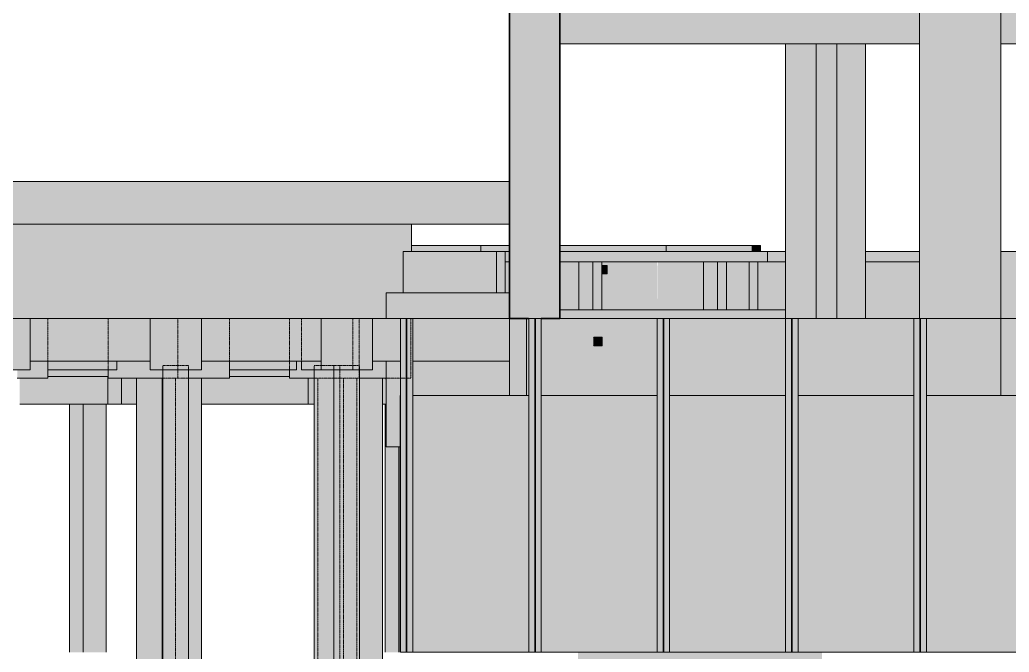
# Model space of a CAD drawing. Extents: x -2131 to 52870, y -3196 to 88043.
# Drawn here: x 34606 to 35762, y 79120 to 79859 of the extents above; entities that cross this region are included whole.
import ezdxf

# ---------------------------------------------------------------- set-up
doc = ezdxf.new("R2010")
doc.units = 0
doc.linetypes.add('Centro', pattern=[3.175, 0.635, -0.47625, 1.5875, -0.47625])
doc.linetypes.add('Traço', pattern=[0.635, 0.3175, -0.3175])
for name, color, linetype, lineweight in [('A-FLOR', 7, 'Continuous', 25), ('A-FLOR-LEVL', 7, 'Continuous', 9), ('A-GENM', 7, 'Continuous', 25), ('S-BEAM', 7, 'Continuous', 25), ('S-COLS', 7, 'Continuous', 25), ('S-FNDN', 7, 'Continuous', 25), ('S-FNDN-HDLN', 7, 'Traço', 18)]:
    doc.layers.add(name, color=color, linetype=linetype, lineweight=lineweight)

# ---------------------------------------------------------------- blocks, each defined once
blk = doc.blocks.new('Estaca W Gerdau - W250X32_7-3763720-CT C 004 - CRT ESQ')
at = {"layer": 'S-FNDN', "linetype": 'Traço', "lineweight": 9, "true_color": 0xa4b9db}
blk.add_hatch(color=9, dxfattribs=at).paths.add_polyline_path([(-1880.1, 79120), (-1871.6, 79120), (-1871.6, 79510), (-1886.2, 79510), (-1886.2, 79120)], flags=0)
at = {"layer": 'S-FNDN', "lineweight": 9}
for p, q in [((-1886.2, 79510), (-1886.2, 79120)), ((-1871.6, 79510), (-1886.2, 79510)), ((-1879.3, 79120), (-1879.3, 79510)), ((-1878.5, 79510), (-1878.5, 79120)), ((-1871.6, 79510), (-1871.6, 79120)), ((-1871.6, 79120), (-1886.2, 79120))]:
    blk.add_line(p, q, dxfattribs=at)
blk = doc.blocks.new('PED_FURO_RETANGULAR_R04_2020 - 10x10x32-3497891-CT C 004 - CRT ESQ')
at = {"layer": 'A-GENM', "lineweight": 9}
for p, q in [((-1660.4, 79478), (-1650.4, 79488)), ((-1650.4, 79478), (-1660.4, 79488))]:
    blk.add_line(p, q, dxfattribs=at)
blk = doc.blocks.new('PED_BLRET-1EST_R01_2019_muro_ - 60x60x60-3843966-CT C 004 - CRT ESQ')
at = {"layer": 'S-FNDN-HDLN', "lineweight": 9}
for p, q in [((-2471.6, 79455), (-2441.6, 79455)), ((-2471.6, 79450), (-2471.6, 79455)), ((-2441.6, 79450), (-2471.6, 79450)), ((-2441.6, 79455), (-2441.6, 79450))]:
    blk.add_line(p, q, dxfattribs=at)
blk = doc.blocks.new('PED_BLRET-1EST_R01_2019_muro_ - 60x60x60-V6-CT C 004 - CRT ESQ')
at = {"layer": 'S-FNDN-HDLN', "lineweight": 9}
for p, q in [((-1986.8, 79455), (-1978.9, 79455)), ((-1986.8, 79450), (-1986.8, 79455)), ((-1978.9, 79450), (-1986.8, 79450)), ((-1978.9, 79455), (-1963.9, 79455)), ((-1956.8, 79455), (-1956.8, 79450))]:
    blk.add_line(p, q, dxfattribs=at)

msp = doc.modelspace()

# ---------------------------------------------------------------- hatches: boundary and pattern name
at = {"layer": 'A-FLOR', "true_color": 0xff8040}
h = msp.add_hatch(color=11, dxfattribs=at)
h.paths.add_polyline_path([(35278.477, 79576.004), (35479.776, 79576.246), (35479.776, 79588.004), (35237.409, 79587.98), (35237.409, 79576.004), (35274.716, 79576.004)], flags=0)
h.paths.add_polyline_path([(35178.404, 79576.004), (35178.404, 79588.004), (35173.596, 79587.666), (35173.596, 79576.004), (35175.084, 79576.004)], flags=0)
h = msp.add_hatch(color=11, dxfattribs=at)
h.paths.add_polyline_path([(35594.655, 79576.004), (35657.655, 79576.004), (35657.655, 79588.004), (35594.655, 79588.004), (35594.655, 79576.246)], flags=0)
h.paths.add_polyline_path([(35479.807, 79576.004), (35501.155, 79576.004), (35501.155, 79588.004), (35479.807, 79588.004), (35479.807, 79576.246)], flags=0)
at = {"layer": 'S-BEAM', "true_color": 0xc0c0c0}
for points in [[(35485.263, 79831), (35657.655, 79831), (35657.655, 79916), (35237.409, 79916), (35237.409, 79831), (35278.477, 79831)], [(36105.619, 79831), (36375.677, 79831), (36375.677, 79916), (35752.655, 79916), (35752.655, 79831), (35898.834, 79831)], [(35178.404, 79831), (35178.409, 79831.018), (35178.404, 79840.987)], [(34968.299, 79620.004), (35178.404, 79620.37), (35178.404, 79670.004), (34582.457, 79670.004), (34582.457, 79620.004), (34916.602, 79620.004)], [(35474.549, 79520.004), (35501.155, 79520.004), (35501.155, 79576.004), (35468.724, 79576.004), (35468.724, 79520.004)], [(35594.655, 79510.004), (35657.655, 79510.004), (35657.655, 79576.004), (35594.655, 79576.004), (35594.655, 79514.647)], [(35501.109, 79510.004), (35501.155, 79510.004), (35501.109, 79520.004), (35237.409, 79519.704), (35237.409, 79510.004), (35485.263, 79510.004)], [(34709.817, 79460.004), (34758.61, 79460.004), (34758.61, 79510.004), (34618.409, 79510.004), (34618.409, 79460.004), (34658.12, 79460.004)], [(34890.754, 79460.004), (34958.409, 79460.004), (34958.409, 79510.004), (34818.61, 79510.004), (34818.61, 79460.004), (34885.53, 79460.004)]]:
    msp.add_hatch(color=9, dxfattribs=at).paths.add_polyline_path(points, flags=0)
h = msp.add_hatch(color=9, dxfattribs=at)
h.paths.add_polyline_path([(34851.461, 79450.004), (34929.809, 79450.004), (34929.809, 79460.004), (34851.461, 79460.004)], flags=0)
h.paths.add_polyline_path([(34658.12, 79450.004), (34719.787, 79450.004), (34719.787, 79460.004), (34639.036, 79460.004), (34639.036, 79450.004)], flags=0)
h.paths.add_polyline_path([(34503.665, 79510.004), (35034.55, 79510.004), (35034.55, 79540.004), (35054.298, 79540.004), (35054.298, 79588.004), (35064.097, 79588.004), (35064.097, 79620.004), (34582.457, 79620.004), (34582.457, 79670.004), (34453.546, 79670.004), (34453.546, 79580.004), (34467.904, 79580.004), (34468.191, 79510.004), (34503.031, 79510.004)], flags=0)
at = {"layer": 'S-BEAM', "true_color": 0xff8040}
h = msp.add_hatch(color=11, dxfattribs=at)
h.paths.add_polyline_path([(33829.538, 79442.004), (34458.665, 79442.004), (34458.665, 79450.004), (34443.665, 79450.004), (34443.454, 79588.004), (33829.538, 79588.004)], flags=0)
h.paths.add_polyline_path([(34639.036, 79442.004), (34709.785, 79442.004), (34709.785, 79450.004), (34639.036, 79450.004), (34639.036, 79443.876)], flags=0)
h.paths.add_polyline_path([(34851.461, 79442.004), (34921.5, 79442.004), (34921.5, 79450.004), (34851.461, 79450.004), (34851.461, 79443.876)], flags=0)
h.paths.add_polyline_path([(34497.36, 79442.004), (34497.36, 79450.004), (34495.704, 79450.004), (34495.704, 79442.004)], flags=0)
h.paths.add_polyline_path([(35123.388, 79540.004), (35163.47, 79540.004), (35163.47, 79588.004), (35054.298, 79588.004), (35054.298, 79540.004), (35109.191, 79540.004)], flags=0)
for points in [[(35091.001, 79588.004), (35128.9, 79588.004), (35128.9, 79595.004), (35064.097, 79595.004), (35064.097, 79588.004), (35071.691, 79588.004)], [(35128.9, 79588.004), (35144.981, 79588.004), (35144.981, 79595.004), (35128.9, 79595.004), (35128.9, 79591.674)], [(35163.633, 79540.004), (35173.596, 79540.004), (35173.596, 79588.004), (35163.47, 79588.004), (35163.47, 79540.004)], [(35461.503, 79588.004), (35461.503, 79595.004), (35361.663, 79595.004), (35361.663, 79588.004), (35458.977, 79588.004)], [(35461.503, 79588.004), (35471.623, 79588.004), (35471.623, 79595.004), (35461.503, 79595.004), (35461.503, 79592.305)], [(35463.167, 79520.004), (35468.724, 79520.004), (35468.724, 79576.004), (35458.489, 79576.004), (35458.489, 79520.004), (35461.993, 79520.004)], [(35292.509, 79562.004), (35292.509, 79572.004), (35287.182, 79572.004), (35287.182, 79562.004)], [(35278.477, 79478.004), (35286.909, 79478.004), (35286.909, 79488.004), (35276.909, 79488), (35276.909, 79478.004)], [(34725.377, 79410.004), (34725.377, 79440.004), (34709.785, 79440.004), (34709.785, 79442.004), (34709.297, 79442.004), (34709.297, 79410.004)], [(34725.377, 79410.004), (34742.726, 79410.004), (34742.726, 79440.004), (34725.377, 79440.004), (34725.377, 79422.715)], [(34921.5, 79410.004), (34943.518, 79410.004), (34943.518, 79440.004), (34921.5, 79440.004), (34921.5, 79442.004), (34851.461, 79442.004), (34851.461, 79440.004), (34818.52, 79440.004), (34818.52, 79410.004), (34864.906, 79410.004)], [(35034.029, 79439.004), (35034.55, 79439.004), (35034.55, 79440.004), (35034.029, 79440.004)]]:
    msp.add_hatch(color=11, dxfattribs=at).paths.add_polyline_path(points, flags=0)
h = msp.add_hatch(color=11, dxfattribs=at)
h.paths.add_polyline_path([(35237.409, 79520.004), (35259.688, 79520.004), (35259.688, 79576.004), (35237.409, 79576.004), (35237.409, 79532.123)], flags=0)
h.paths.add_polyline_path([(35286.422, 79520.004), (35351.542, 79520.004), (35351.197, 79576.004), (35286.422, 79576.004), (35286.422, 79532.123)], flags=0)
h.paths.add_polyline_path([(35175.084, 79540.004), (35178.404, 79540.004), (35178.404, 79576.004), (35173.596, 79575.728), (35173.596, 79540.004)], flags=0)
h.paths.add_polyline_path([(35292.509, 79562.004), (35287.182, 79562.004), (35287.506, 79572.004), (35292.509, 79572.004)], flags=0)
h.paths.add_polyline_path([(35315.973, 79588.004), (35351.542, 79588.004), (35351.542, 79595.004), (35237.409, 79595.004), (35237.409, 79588.004), (35278.477, 79588.004)], flags=0)
h.paths.add_polyline_path([(35175.084, 79588.004), (35178.404, 79588.004), (35178.404, 79595.004), (35144.981, 79595.004), (35144.981, 79588.004), (35173.596, 79588.004)], flags=0)
h = msp.add_hatch(color=11, dxfattribs=at)
h.paths.add_polyline_path([(35351.963, 79520.004), (35351.841, 79576.004), (35351.542, 79576.004), (35351.841, 79520.004)], flags=0)
h.paths.add_polyline_path([(35356.639, 79588.004), (35361.663, 79588.004), (35361.663, 79595.004), (35351.542, 79595.004), (35351.841, 79588.004), (35356.022, 79588.004)], flags=0)
h = msp.add_hatch(color=11, dxfattribs=at)
h.paths.add_polyline_path([(35752.655, 79510.004), (36059.405, 79510.004), (36059.405, 79588.004), (35752.655, 79588.004), (35752.655, 79532.123)], flags=0)
h.paths.add_polyline_path([(36354.187, 79510.004), (36354.187, 79588.004), (36269.905, 79588.004), (36269.905, 79510.004), (36338.253, 79510.004)], flags=0)
h.paths.add_polyline_path([(36219.905, 79510.004), (36219.905, 79588.004), (36086.405, 79588.004), (36086.405, 79510.004), (36209.012, 79510.004)], flags=0)
h = msp.add_hatch(color=11, dxfattribs=at)
h.paths.add_polyline_path([(35351.963, 79520.004), (35405.37, 79520.004), (35405.37, 79576.004), (35351.963, 79576.004), (35351.963, 79532.123)], flags=0)
h.paths.add_polyline_path([(35433.566, 79520.004), (35458.489, 79520.004), (35458.489, 79576.004), (35432.104, 79576.004), (35432.104, 79520.004)], flags=0)
at = {"layer": 'S-BEAM', "true_color": 0xc0c0c0}
h = msp.add_hatch(color=9, dxfattribs=at)
h.paths.add_polyline_path([(35034.55, 79360.004), (35050.889, 79360.004), (35050.623, 79460.004), (35034.55, 79460.004), (35034.55, 79399.753)], flags=0)
h.paths.add_polyline_path([(35034.55, 79510.004), (35053.55, 79510.004), (35053.55, 79540.004), (35034.55, 79540.004), (35034.55, 79532.123)], flags=0)
h = msp.add_hatch(color=9, dxfattribs=at)
h.paths.add_polyline_path([(35065.709, 79420.004), (35178.408, 79420.004), (35178.409, 79460.004), (35065.709, 79460.004), (35065.709, 79443.876)], flags=0)
h.paths.add_polyline_path([(35123.879, 79510.004), (35178.409, 79510.004), (35178.409, 79540.004), (35053.55, 79540.004), (35053.55, 79510.004), (35123.388, 79510.004)], flags=0)
h = msp.add_hatch(color=9, dxfattribs=at)
h.paths.add_polyline_path([(35018.409, 79460.004), (35051.109, 79460.004), (35051.109, 79510.004), (35018.409, 79510.004), (35018.409, 79488)], flags=0)
h.paths.add_polyline_path([(35071.691, 79460.004), (35178.409, 79460.004), (35178.409, 79510.004), (35065.709, 79510.004), (35065.709, 79460.004)], flags=0)
at = {"layer": 'S-BEAM', "true_color": 0xff8040}
h = msp.add_hatch(color=11, dxfattribs=at)
h.paths.add_polyline_path([(35258.409, 79080.004), (35543.456, 79080.004), (35543.456, 79120.001), (35258.409, 79120.001), (35258.409, 79090.889)], flags=0)
h.paths.add_polyline_path([(35201.109, 79120.001), (35200.932, 79120.004), (35200.932, 79120.001)], flags=0)
h.paths.add_polyline_path([(35485.263, 79420.004), (35501.109, 79420.004), (35501.109, 79510.004), (35365.709, 79510.004), (35365.709, 79420.004), (35381.87, 79420.004)], flags=0)
h.paths.add_polyline_path([(35515.709, 79420.004), (35651.109, 79420.004), (35651.109, 79510.004), (35515.709, 79510.004), (35515.709, 79443.876)], flags=0)
h.paths.add_polyline_path([(35282.292, 79420.004), (35351.109, 79420.004), (35351.109, 79510.004), (35215.709, 79509.615), (35215.709, 79420.004), (35278.477, 79420.004)], flags=0)
h.paths.add_polyline_path([(35198.409, 79420.004), (35201.109, 79420.004), (35200.932, 79510.004), (35198.409, 79510.004), (35198.409, 79443.876)], flags=0)
h.paths.add_polyline_path([(35286.909, 79478.004), (35276.909, 79478.004), (35276.909, 79488.004), (35286.909, 79488)], flags=0)
h = msp.add_hatch(color=11, dxfattribs=at)
h.paths.add_polyline_path([(36002.226, 79080.004), (36351.938, 79080.004), (36351.938, 79120.001), (35868.354, 79120.001), (35868.354, 79080.004), (35898.834, 79080.004)], flags=0)
h.paths.add_polyline_path([(35801.109, 79120.001), (35801.109, 79120.004), (35795.441, 79120.001)], flags=0)
h.paths.add_polyline_path([(35898.834, 79420.004), (35951.109, 79420.004), (35951.109, 79510.004), (35815.709, 79510.004), (35815.709, 79420.004)], flags=0)
h.paths.add_polyline_path([(35965.709, 79420.004), (36101.109, 79420.004), (36101.109, 79510.004), (35965.709, 79510.004), (35965.709, 79443.876)], flags=0)
h.paths.add_polyline_path([(35801.109, 79420.004), (35801.109, 79510.004), (35752.655, 79510.004), (35752.655, 79420.004), (35795.441, 79420.004)], flags=0)
h.paths.add_polyline_path([(36325.711, 79420.004), (36325.711, 79510.004), (36265.709, 79510.004), (36265.709, 79420.004), (36312.405, 79420.004)], flags=0)
h.paths.add_polyline_path([(36251.109, 79420.004), (36251.109, 79510.004), (36115.709, 79510.004), (36115.709, 79420.004), (36220.168, 79420.004)], flags=0)
at = {"layer": 'S-BEAM', "true_color": 0xc0c0c0}
h = msp.add_hatch(color=9, dxfattribs=at)
h.paths.add_polyline_path([(34709.178, 79410.004), (34709.297, 79410.097), (34709.178, 79442.004), (34639.036, 79442.004), (34639.036, 79440.004), (34606.096, 79440.004), (34606.424, 79410.004), (34658.12, 79410.004)], flags=0)
h.paths.add_polyline_path([(34456.178, 79410.004), (34458.665, 79410.334), (34458.665, 79442.004), (34456.178, 79442.004)], flags=0)
h.paths.add_polyline_path([(34495.704, 79410.004), (34530.301, 79410.004), (34530.301, 79440.004), (34497.36, 79440.004), (34497.36, 79442.004), (34495.704, 79442.004), (34495.704, 79415.248)], flags=0)
h.paths.add_polyline_path([(34573.409, 79410.004), (34573.409, 79440.004), (34560.299, 79440.004), (34560.299, 79410.004)], flags=0)
h = msp.add_hatch(color=9, dxfattribs=at)
h.paths.add_polyline_path([(34943.518, 79410.004), (34950.47, 79410.004), (34950.47, 79440.004), (34943.518, 79440.004)], flags=0)
h.paths.add_polyline_path([(35034.55, 79410.004), (35034.55, 79439.004), (35034.029, 79439.004), (35034.029, 79440.004), (35030.236, 79440.004), (35030.236, 79410.004), (35034.029, 79410.004)], flags=0)
h = msp.add_hatch(color=9, dxfattribs=at)
h.paths.add_polyline_path([(36115.709, 79120.004), (36251.109, 79120.004), (36251.109, 79420.004), (36115.709, 79420.004), (36115.709, 79179.136)], flags=0)
h.paths.add_polyline_path([(35065.709, 79120.004), (35201.109, 79120.004), (35200.932, 79420.004), (35065.709, 79420.004), (35065.709, 79179.136)], flags=0)
h.paths.add_polyline_path([(35215.709, 79120.004), (35351.109, 79120.004), (35351.109, 79420.004), (35215.709, 79420.004), (35215.709, 79135.013)], flags=0)
h.paths.add_polyline_path([(37151.109, 79120.004), (37151.109, 79420.004), (37015.709, 79420.004), (37015.709, 79120.004), (37139.547, 79120.004)], flags=0)
h.paths.add_polyline_path([(35365.709, 79120.004), (35501.109, 79120.004), (35501.109, 79420.004), (35365.709, 79420.004), (35365.709, 79355.63)], flags=0)
h.paths.add_polyline_path([(35515.709, 79120.004), (35651.109, 79120.004), (35651.109, 79420.004), (35515.709, 79420.004), (35515.709, 79179.136)], flags=0)
h.paths.add_polyline_path([(35665.709, 79120.004), (35801.109, 79120.004), (35801.109, 79420.004), (35665.709, 79420.004), (35665.709, 79135.013)], flags=0)
h.paths.add_polyline_path([(35815.709, 79120.004), (35951.109, 79120.004), (35951.109, 79420.004), (35815.709, 79420.004), (35815.709, 79179.136)], flags=0)
h.paths.add_polyline_path([(37001.109, 79120.004), (37001.109, 79420.004), (36865.709, 79420.004), (36865.709, 79120.004), (36984.458, 79120.004)], flags=0)
h.paths.add_polyline_path([(36851.109, 79120.004), (36851.109, 79420.004), (36715.709, 79420.004), (36715.709, 79120.004), (36829.368, 79120.004)], flags=0)
h.paths.add_polyline_path([(35965.709, 79120.004), (36101.109, 79120.004), (36101.109, 79420.004), (35965.709, 79420.004), (35965.709, 79179.136)], flags=0)
h.paths.add_polyline_path([(36265.709, 79120.004), (36401.109, 79120.004), (36401.109, 79420.004), (36265.709, 79420.004), (36265.709, 79179.136)], flags=0)
h.paths.add_polyline_path([(36415.709, 79120.004), (36551.109, 79120.004), (36551.109, 79420.004), (36415.709, 79420.004), (36415.709, 79179.136)], flags=0)
h.paths.add_polyline_path([(36565.709, 79120.004), (36701.109, 79120.004), (36701.109, 79420.004), (36565.709, 79420.004), (36565.709, 79179.136)], flags=0)
at = {"layer": 'S-COLS', "true_color": 0xc0c0c0}
h = msp.add_hatch(color=9, dxfattribs=at)
h.paths.add_polyline_path([(35178.404, 79540.004), (35178.409, 79540.011), (35178.404, 79540.516)], flags=0)
h.paths.add_polyline_path([(35178.404, 79976), (35178.409, 79976), (35178.404, 79991)], flags=0)
h.paths.add_polyline_path([(35197.404, 79983), (35197.404, 79991), (35193.409, 79991), (35193.409, 79983)], flags=0)
for points in [[(35178.409, 79510.004), (35237.409, 79510.004), (35237.409, 79983), (35178.409, 79983), (35178.409, 79532.123)], [(35743.744, 79510.004), (35752.655, 79510.004), (35752.655, 79906), (35657.655, 79906), (35658.002, 79510.004), (35717.896, 79510.004)], [(35508.104, 79510.004), (35536.905, 79510.004), (35536.905, 79831), (35501.155, 79831), (35501.155, 79510.004), (35508.002, 79510.004)], [(35536.959, 79510.004), (35560.905, 79510.004), (35560.905, 79831), (35536.905, 79831), (35536.905, 79510.004)], [(35562.807, 79510.004), (35594.655, 79510.004), (35594.655, 79831), (35560.905, 79831), (35560.905, 79510.004)], [(35275.768, 79520.004), (35275.768, 79576.004), (35259.688, 79576.004), (35259.688, 79520.004)], [(35278.477, 79520.004), (35286.422, 79520.004), (35286.422, 79576.004), (35275.768, 79576.004), (35275.768, 79520.004), (35276.27, 79520.004)], [(35405.37, 79520.004), (35421.451, 79520.004), (35421.451, 79576.004), (35405.37, 79576.004), (35405.37, 79532.123)], [(35432.104, 79520.004), (35432.104, 79576.004), (35421.451, 79576.004), (35421.451, 79520.004)]]:
    msp.add_hatch(color=9, dxfattribs=at).paths.add_polyline_path(points, flags=0)
at = {"layer": 'S-COLS', "true_color": 0xff8040}
for points in [[(35198.409, 79420.004), (35198.409, 79510.004), (35178.409, 79510.004), (35178.409, 79420.004), (35197.404, 79420.004)], [(35692.048, 79420.004), (35752.655, 79420.004), (35752.655, 79510.004), (35665.709, 79510.004), (35665.709, 79420.004), (35673.655, 79420.004)], [(34772.724, 79120.001), (34773.61, 79120.001), (34773.61, 79440.004), (34772.724, 79440.004), (34772.724, 79135.013)], [(34680.622, 79120.001), (34680.622, 79410.004), (34664.542, 79410.004), (34664.542, 79120.001)], [(34680.622, 79120.001), (34707.255, 79120.001), (34707.255, 79410.004), (34680.622, 79410.004), (34680.622, 79179.136)], [(35049.329, 79120.001), (35049.329, 79360.004), (35034.55, 79360.004), (35034.55, 79410.004), (35033.249, 79410.004), (35033.249, 79120.001)]]:
    msp.add_hatch(color=11, dxfattribs=at).paths.add_polyline_path(points, flags=0)
h = msp.add_hatch(color=11, dxfattribs=at)
h.paths.add_polyline_path([(35049.329, 79120.001), (35050.889, 79120.004), (35050.889, 79360.004), (35049.329, 79360.004), (35049.329, 79179.136)], flags=0)
h.paths.add_polyline_path([(35075.962, 79120.001), (35075.962, 79120.004), (35071.691, 79120.001)], flags=0)
at = {"layer": 'S-FNDN', "true_color": 0xc0c0c0}
for points in [[(34578.776, 79450.004), (34618.409, 79450.004), (34618.409, 79510.004), (34558.409, 79510.004), (34558.409, 79450.004), (34569.263, 79450.004)], [(34813.21, 79450.004), (34818.61, 79450.004), (34818.61, 79510.004), (34758.61, 79510.004), (34758.61, 79450.004), (34787.361, 79450.004)], [(34968.299, 79450.004), (35018.409, 79450.004), (35018.409, 79510.004), (34958.409, 79510.004), (34958.409, 79450.004), (34968.03, 79450.004)], [(34603.409, 79440.004), (34639.036, 79440.004), (34639.036, 79460.004), (34618.409, 79460.004), (34618.409, 79450.004), (34603.409, 79450.004), (34603.409, 79442.004)], [(34709.785, 79440.004), (34773.61, 79440.004), (34773.61, 79450.004), (34758.61, 79450.004), (34758.61, 79460.004), (34719.787, 79460.004), (34719.787, 79450.004), (34709.785, 79450.004), (34709.785, 79442.004)], [(34803.61, 79440.004), (34851.461, 79440.004), (34851.461, 79460.004), (34818.61, 79460.004), (34818.61, 79450.004), (34803.61, 79450.004), (34803.61, 79442.004)], [(34943.518, 79440.004), (34950.47, 79440.004), (34950.47, 79450.004), (34935.47, 79450.004), (34935.47, 79460.004), (34929.809, 79460.004), (34929.809, 79450.004), (34921.5, 79450.004), (34921.5, 79440.004)], [(34958.409, 79450.004), (34958.409, 79460.004), (34935.47, 79460.004), (34935.47, 79450.004), (34942.451, 79450.004)], [(35003.409, 79440.004), (35034.55, 79440.004), (35034.302, 79460.004), (35018.409, 79460.004), (35018.409, 79450.004), (35003.409, 79450.004), (35003.409, 79440.794)], [(34773.61, 78860.004), (34803.61, 78860.004), (34803.61, 79450.004), (34773.61, 79450.004), (34773.61, 78870.273)], [(34950.47, 78860.004), (34973.409, 78860.004), (34973.409, 79450.004), (34950.47, 79450.004), (34950.47, 78901.456)], [(34977.073, 78860.004), (35003.409, 78860.004), (35003.409, 79450.004), (34973.409, 79450.004), (34973.409, 79002.643), (34973.471, 78860.004), (34976.953, 78860.004)], [(34742.726, 78840.004), (34765.358, 78840.004), (34765.358, 79440.004), (34742.726, 79440.004), (34742.726, 78870.273)], [(34765.358, 78840.004), (34772.724, 78840.004), (34772.724, 79440.004), (34765.358, 79440.004), (34765.358, 78870.273)], [(34798.235, 78840.004), (34811.154, 78840.004), (34811.154, 79440.004), (34803.61, 79440.004), (34803.545, 78860.004), (34788.522, 78860.004), (34788.92, 78840.004), (34796.155, 78840.004)], [(34811.154, 78840.004), (34818.52, 78840.004), (34818.52, 79440.004), (34811.154, 79440.004), (34811.154, 78869.013)], [(35011.503, 78840.004), (35022.869, 78840.004), (35022.869, 79440.004), (35003.409, 79440.004), (35003.409, 78860.004), (35000.237, 78860.004), (35000.237, 78840.004), (35007.87, 78840.004)], [(35030.236, 78840.004), (35030.236, 79440.004), (35022.869, 79440.004), (35022.869, 78840.004), (35029.764, 78840.004)]]:
    msp.add_hatch(color=9, dxfattribs=at).paths.add_polyline_path(points, flags=0)

# ---------------------------------------------------------------- linework, layer by layer
at = {"layer": 'A-FLOR', "lineweight": 9}
for p, q in [((35173.596, 79588.004), (35178.404, 79588.004)), ((35237.409, 79588.004), (35501.155, 79588.004)), ((35479.807, 79588.004), (35479.807, 79576.004)), ((35594.655, 79588.004), (35657.655, 79588.004)), ((35178.404, 79576.004), (35173.596, 79576.004)), ((35275.768, 79576.004), (35237.409, 79576.004)), ((35421.451, 79576.004), (35275.768, 79576.004)), ((35501.155, 79576.004), (35421.451, 79576.004))]:
    msp.add_line(p, q, dxfattribs=at)
at = {"layer": 'A-FLOR-LEVL', "linetype": 'Centro'}
msp.add_line((34691.966, 79510.004), (39504.639, 79510.004), dxfattribs=at)
at = {"layer": 'S-BEAM', "lineweight": 9}
for p, q in [((35178.404, 79831), (35178.404, 79976)), ((35657.655, 79916), (35657.655, 79831)), ((35752.655, 79916), (35752.655, 79831)), ((35237.409, 79831), (35657.655, 79831)), ((35752.655, 79831), (36375.677, 79831)), ((34582.457, 79670.004), (35178.404, 79670.004)), ((34582.457, 79620.004), (35178.404, 79620.004)), ((35064.097, 79620.004), (35064.097, 79588.004)), ((35054.298, 79588.004), (35163.47, 79588.004)), ((35054.298, 79540.004), (35054.298, 79588.004)), ((35064.097, 79595.004), (35128.9, 79595.004)), ((35128.9, 79595.004), (35144.981, 79595.004)), ((35144.981, 79595.004), (35144.981, 79588.004)), ((35144.981, 79595.004), (35178.404, 79595.004)), ((35173.596, 79588.004), (35163.47, 79588.004)), ((35163.47, 79588.004), (35163.47, 79540.004)), ((35173.596, 79540.004), (35173.596, 79588.004)), ((35237.409, 79595.004), (35351.542, 79595.004)), ((35351.542, 79595.004), (35361.663, 79595.004)), ((35361.663, 79595.004), (35361.663, 79588.004)), ((35361.663, 79595.004), (35461.503, 79595.004)), ((35461.503, 79595.004), (35471.623, 79595.004)), ((35471.623, 79595.004), (35471.623, 79588.004)), ((35752.655, 79588.004), (36059.405, 79588.004)), ((35458.489, 79576.004), (35458.489, 79520.004)), ((35468.724, 79520.004), (35468.724, 79576.004)), ((35657.655, 79576.004), (35594.655, 79576.004)), ((35287.182, 79572.004), (35292.509, 79572.004)), ((35287.182, 79562.004), (35287.182, 79572.004)), ((35292.509, 79572.004), (35292.509, 79562.004)), ((35292.509, 79562.004), (35287.182, 79562.004)), ((35034.55, 79540.004), (35053.55, 79540.004)), ((35034.55, 79510.004), (35034.55, 79540.004)), ((35053.55, 79540.004), (35178.409, 79540.004)), ((35237.409, 79520.004), (35275.768, 79520.004)), ((35275.768, 79520.004), (35421.451, 79520.004)), ((35421.451, 79520.004), (35501.155, 79520.004)), ((34618.409, 79510.004), (34758.61, 79510.004)), ((34818.61, 79510.004), (34958.409, 79510.004)), ((35018.409, 79510.004), (35051.109, 79510.004)), ((35065.709, 79510.004), (35178.409, 79510.004)), ((35198.409, 79420.004), (35198.409, 79510.004)), ((35351.109, 79510.004), (35237.409, 79510.004)), ((35501.109, 79510.004), (35365.709, 79510.004)), ((35651.109, 79510.004), (35515.709, 79510.004)), ((35752.655, 79510.004), (35752.655, 79420.004)), ((35801.109, 79510.004), (35752.655, 79510.004)), ((35276.909, 79488.004), (35286.909, 79488.004)), ((35276.909, 79478.004), (35276.909, 79488.004)), ((35286.909, 79488.004), (35286.909, 79478.004)), ((35286.909, 79478.004), (35276.909, 79478.004)), ((34758.61, 79460.004), (34618.409, 79460.004)), ((34719.787, 79450.004), (34719.787, 79460.004)), ((34958.409, 79460.004), (34818.61, 79460.004)), ((34929.809, 79450.004), (34929.809, 79460.004)), ((35018.409, 79460.004), (35051.109, 79460.004)), ((35034.55, 79360.004), (35034.55, 79460.004)), ((35065.709, 79460.004), (35178.409, 79460.004)), ((34639.036, 79450.004), (34719.787, 79450.004)), ((34851.461, 79450.004), (34929.809, 79450.004)), ((34639.036, 79442.004), (34709.795, 79442.004)), ((34709.297, 79442.004), (34709.297, 79410.004)), ((34725.377, 79410.004), (34725.377, 79440.004)), ((34851.461, 79442.004), (34921.5, 79442.004)), ((34943.518, 79410.004), (34943.518, 79440.004)), ((34943.518, 79440.004), (34943.518, 79410.004)), ((35034.029, 79439.004), (35034.029, 79440.004)), ((35034.55, 79439.004), (35034.029, 79439.004)), ((35050.889, 79420.004), (35050.889, 79120.004)), ((35200.932, 79420.004), (35065.709, 79420.004)), ((35351.109, 79420.004), (35215.709, 79420.004)), ((35501.109, 79420.004), (35365.709, 79420.004)), ((35651.109, 79420.004), (35515.709, 79420.004)), ((35801.109, 79420.004), (35665.709, 79420.004)), ((34606.424, 79410.004), (34709.297, 79410.004)), ((34709.297, 79410.004), (34725.377, 79410.004)), ((34725.377, 79410.004), (34742.753, 79410.004)), ((34818.52, 79410.004), (34943.518, 79410.004)), ((34943.518, 79410.004), (34950.505, 79410.004)), ((35030.236, 79410.004), (35034.55, 79410.004)), ((35050.889, 79360.004), (35034.55, 79360.004)), ((35065.709, 79120.004), (35200.932, 79120.004)), ((35215.709, 79120.004), (35351.109, 79120.004)), ((35365.709, 79120.004), (35501.109, 79120.004)), ((35515.709, 79120.004), (35651.109, 79120.004)), ((35665.709, 79120.004), (35801.109, 79120.004))]:
    msp.add_line(p, q, dxfattribs=at)
at = {"layer": 'S-COLS', "color": 66, "lineweight": 35, "true_color": 0x578d05}
for p, q in [((35178.409, 79983), (35178.409, 79510.004)), ((35237.409, 79983), (35237.409, 79510.004)), ((35200.932, 79510.004), (35178.409, 79510.004)), ((35237.409, 79510.004), (35215.709, 79510.004))]:
    msp.add_line(p, q, dxfattribs=at)
at = {"layer": 'S-COLS', "lineweight": 9}
for p, q in [((35657.655, 79906), (35657.655, 79510.004)), ((35752.655, 79510.004), (35752.655, 79906)), ((35178.404, 79831), (35178.404, 79540.004)), ((35501.155, 79510.004), (35501.155, 79831)), ((35536.905, 79831), (35536.905, 79510.004)), ((35560.905, 79831), (35560.905, 79510.004)), ((35594.655, 79831), (35594.655, 79510.004)), ((35259.688, 79520.004), (35259.688, 79576.004)), ((35286.422, 79576.004), (35275.768, 79576.004)), ((35275.768, 79576.004), (35275.768, 79520.004)), ((35286.422, 79576.004), (35286.422, 79520.004)), ((35405.37, 79520.004), (35405.37, 79576.004)), ((35432.104, 79576.004), (35421.451, 79576.004)), ((35421.451, 79576.004), (35421.451, 79520.004)), ((35432.104, 79576.004), (35432.104, 79520.004)), ((35286.422, 79520.004), (35275.768, 79520.004)), ((35421.451, 79520.004), (35432.104, 79520.004)), ((35178.409, 79510.004), (35178.409, 79420.004)), ((35198.409, 79510.004), (35198.409, 79420.004)), ((35752.655, 79510.004), (35665.709, 79510.004)), ((35752.655, 79510.004), (35665.709, 79510.004)), ((35752.655, 79420.004), (35752.655, 79510.004)), ((34664.542, 79120.001), (34664.542, 79410.004)), ((34680.622, 79410.004), (34680.622, 79120.001)), ((34707.255, 79410.004), (34707.255, 79120.001)), ((35033.249, 79120.001), (35033.249, 79410.004)), ((35049.329, 79360.004), (35049.329, 79120.001))]:
    msp.add_line(p, q, dxfattribs=at)
at = {"layer": 'S-FNDN', "lineweight": 9}
for p, q in [((34558.409, 79510.004), (34618.409, 79510.004)), ((34618.409, 79450.004), (34618.409, 79510.004)), ((34758.61, 79510.004), (34818.61, 79510.004)), ((34758.61, 79450.004), (34758.61, 79510.004)), ((34818.61, 79450.004), (34818.61, 79510.004)), ((34958.409, 79510.004), (35018.409, 79510.004)), ((34958.409, 79450.004), (34958.409, 79510.004)), ((35018.409, 79450.004), (35018.409, 79510.004)), ((34639.036, 79460.004), (34639.036, 79440.004)), ((34851.461, 79460.004), (34851.461, 79440.004)), ((34935.47, 79450.004), (34935.47, 79460.004)), ((34618.409, 79450.004), (34558.409, 79450.004)), ((34709.785, 79440.004), (34709.785, 79450.004)), ((34818.61, 79450.004), (34758.61, 79450.004)), ((34773.61, 79449.999), (34773.61, 78860.004)), ((34803.61, 78860.004), (34803.61, 79449.999)), ((34921.5, 79440.004), (34921.5, 79450.004)), ((34958.409, 79450.004), (34935.47, 79450.004)), ((34950.47, 79449.999), (34950.47, 78860.004)), ((35018.409, 79450.004), (34958.409, 79450.004)), ((34973.409, 79449.999), (34973.409, 78860.004)), ((35003.409, 78860.004), (35003.409, 79449.999)), ((34639.036, 79440.004), (34603.409, 79440.004)), ((34773.619, 79440.004), (34709.785, 79440.004)), ((34742.725, 79440.004), (34742.725, 78840.004)), ((34772.725, 78840.004), (34772.725, 79440.004)), ((34851.461, 79440.004), (34803.61, 79440.004)), ((34818.521, 78840.004), (34818.521, 79440.004)), ((34950.479, 79440.004), (34921.5, 79440.004)), ((35034.55, 79440.004), (35003.409, 79440.004)), ((35030.236, 78840.004), (35030.236, 79440.004))]:
    msp.add_line(p, q, dxfattribs=at)
at = {"layer": 'S-FNDN-HDLN', "lineweight": 9}
for p, q in [((34639.036, 79510.004), (34639.036, 79460.009)), ((34709.785, 79450.009), (34709.785, 79510.004)), ((34791.201, 79440.004), (34791.201, 79510.004)), ((34851.461, 79510.004), (34851.461, 79460.009)), ((34921.5, 79450.004), (34921.5, 79510.004)), ((34935.47, 79460.009), (34935.47, 79510.004)), ((34995.47, 79450.004), (34995.47, 79510.004)), ((35002.916, 79440.004), (35002.916, 79510.004)), ((35063.176, 79510.004), (35063.176, 79440.004)), ((34980.47, 78860.004), (34980.47, 79449.999)), ((34791.201, 79440.004), (34773.622, 79440.004)), ((34788.521, 79440.004), (34788.521, 78860.009)), ((34803.606, 79440.004), (34791.201, 79440.004)), ((35002.916, 79440.004), (34950.481, 79440.004)), ((34954.44, 79440.004), (34954.44, 78860.009)), ((34984.44, 78860.009), (34984.44, 79440.004)), ((35000.236, 79440.004), (35000.236, 78860.009)), ((35003.405, 79440.004), (35002.916, 79440.004)), ((35063.176, 79440.004), (35034.554, 79440.004))]:
    msp.add_line(p, q, dxfattribs=at)

# ---------------------------------------------------------------- block references
at = {"layer": 'A-GENM', "lineweight": 9}
msp.add_blockref('PED_FURO_RETANGULAR_R04_2020 - 10x10x32-3497891-CT C 004 - CRT ESQ', (36937.269, 0), dxfattribs=at)
at = {"layer": 'S-FNDN', "lineweight": 9}
for p in [(36937.269, 0), (37087.269, 0), (37237.269, 0), (37387.269, 0), (37537.269, 0)]:
    msp.add_blockref('Estaca W Gerdau - W250X32_7-3763720-CT C 004 - CRT ESQ', p, dxfattribs=at)
at = {"layer": 'S-FNDN', "linetype": 'Traço', "lineweight": 9}
for name, p in [('PED_BLRET-1EST_R01_2019_muro_ - 60x60x60-3843966-CT C 004 - CRT ESQ', (37245.176, 0)), ('PED_BLRET-1EST_R01_2019_muro_ - 60x60x60-V6-CT C 004 - CRT ESQ', (36937.269, 0)), ('PED_BLRET-1EST_R01_2019_muro_ - 60x60x60-3843966-CT C 004 - CRT ESQ', (37444.975, 0))]:
    msp.add_blockref(name, p, dxfattribs=at)

doc.saveas('drawing.dxf')
